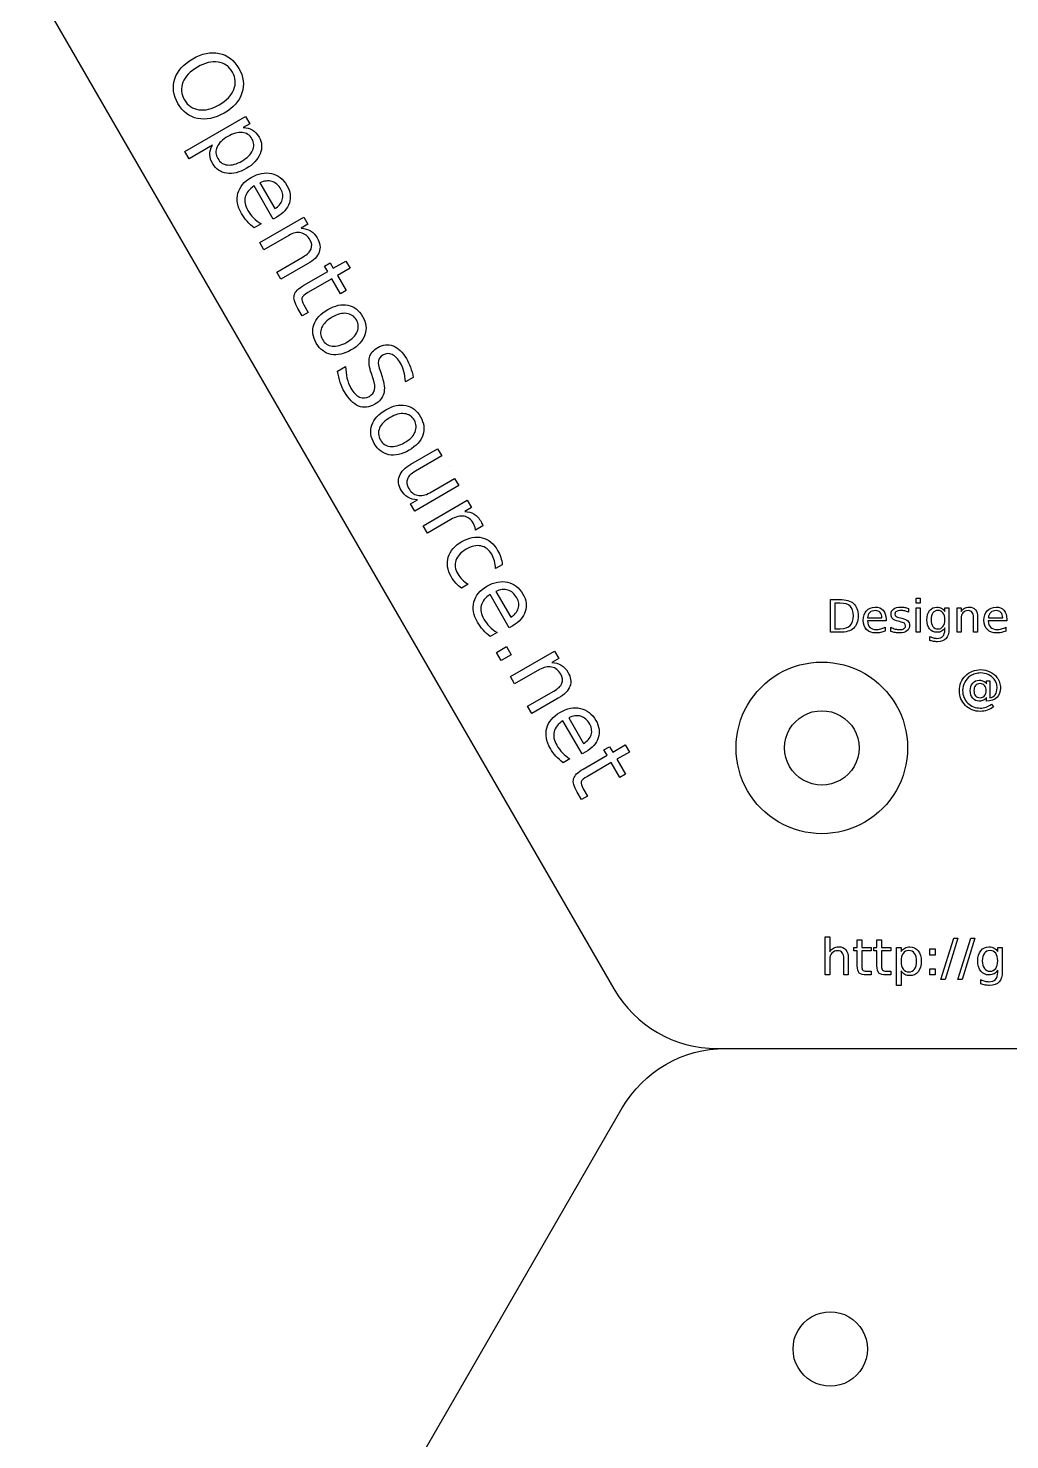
# Model space of a CAD drawing. Extents: x 5 to 967, y 5 to 440.
# Drawn here: x 756.11 to 789.11, y 247.82 to 295.29 of the extents above; entities that cross this region are included whole.
import ezdxf

# ---------------------------------------------------------------- set-up
doc = ezdxf.new("R2010")
doc.units = 0
doc.layers.get('0').update_dxf_attribs({"linetype": 'CONTINUOUS'})

msp = doc.modelspace()

# ---------------------------------------------------------------- linework, layer by layer
at = {"color": 3}
for p, q in [((762.974704, 293.812161), (762.974704, 293.812161)), ((763.191447, 293.937298), (763.191447, 293.937298)), ((761.37576, 291.142728), (763.418966, 292.322373)), ((763.560126, 292.077876), (763.335454, 291.948161)), ((763.418966, 292.322373), (763.560126, 292.077876)), ((761.516921, 290.89823), (761.37576, 291.142728)), ((762.301956, 291.351471), (761.516921, 290.89823)), ((762.301971, 291.351479), (762.301956, 291.351471)), ((763.296362, 290.822489), (763.296362, 290.822489)), ((763.897023, 290.087326), (764.398897, 289.221118)), ((764.34898, 288.868064), (763.703456, 289.986143)), ((763.939541, 288.707447), (763.709584, 288.574681)), ((763.892126, 288.084467), (765.372323, 288.939059)), ((764.467927, 288.936738), (764.34898, 288.868064)), ((764.467986, 288.936772), (764.467927, 288.936738)), ((765.513484, 288.694562), (765.283527, 288.561796)), ((765.372323, 288.939059), (765.513484, 288.694562)), ((764.869865, 288.322969), (764.033286, 287.83997)), ((764.033286, 287.83997), (763.892126, 288.084467)), ((764.46745, 287.087976), (765.352927, 287.599206)), ((765.501255, 287.360608), (764.607848, 286.8448)), ((765.501284, 287.360626), (765.501255, 287.360608)), ((766.075353, 287.285011), (766.264341, 287.394124)), ((766.178362, 287.106594), (766.075353, 287.285011)), ((766.264341, 287.394124), (766.36735, 287.215707)), ((766.36735, 287.215707), (766.787622, 287.458351)), ((766.928747, 287.213831), (766.508475, 286.971187)), ((766.787622, 287.458351), (766.928747, 287.213831)), ((764.607848, 286.8448), (764.46745, 287.087976)), ((765.374828, 286.642674), (766.178362, 287.106594)), ((766.319486, 286.862074), (765.515953, 286.398154)), ((766.608675, 286.361185), (766.319486, 286.862074)), ((766.508475, 286.971187), (766.797663, 286.470297)), ((766.797663, 286.470297), (766.608675, 286.361185)), ((765.317502, 285.615728), (765.17329, 285.865512)), ((765.521031, 285.733236), (765.317502, 285.615728)), ((765.376819, 285.983019), (765.521031, 285.733236)), ((767.143751, 285.477141), (767.143751, 285.477141)), ((767.349919, 285.596172), (767.349919, 285.596172)), ((766.505768, 283.759001), (766.780658, 283.917708)), ((767.709309, 283.493496), (767.647175, 283.674367)), ((767.94803, 283.742337), (768.008066, 283.562018)), ((769.055611, 283.548306), (768.795255, 283.397989)), ((769.055634, 283.548319), (769.055611, 283.548306)), ((769.091004, 282.1044), (769.091004, 282.1044)), ((769.297172, 282.223431), (769.297172, 282.223431)), ((768.975103, 280.629534), (769.871148, 281.146865)), ((769.871148, 281.146865), (770.011546, 280.90369)), ((768.975096, 280.629529), (768.975103, 280.629534)), ((770.011546, 280.90369), (769.12475, 280.391698)), ((770.260115, 280.555564), (770.260115, 280.555564)), ((769.607256, 279.665851), (770.446473, 280.150373)), ((770.446473, 280.150373), (770.58687, 279.907198)), ((770.58687, 279.907198), (769.106673, 279.052606)), ((768.966276, 279.295781), (769.193594, 279.427024)), ((769.106673, 279.052606), (768.966276, 279.295781)), ((769.392113, 278.558363), (770.872311, 279.412955)), ((771.013471, 279.168458), (770.783514, 279.035693)), ((770.872311, 279.412955), (771.013471, 279.168458)), ((770.313025, 278.764055), (769.533274, 278.313866)), ((769.533274, 278.313866), (769.392113, 278.558363)), ((771.394841, 278.560432), (771.14548, 278.414705)), ((772.046184, 277.248355), (771.818866, 277.117112)), ((772.046214, 277.248372), (772.046184, 277.248355)), ((770.904322, 276.589101), (770.67965, 276.459386)), ((772.281441, 275.128639), (771.635917, 276.246718)), ((771.829484, 276.347901), (772.331358, 275.481693)), ((783.081724, 276.077544), (783.388394, 276.077544)), ((783.081724, 274.974278), (783.081724, 276.077544)), ((783.230994, 275.954877), (783.230994, 275.096945)), ((783.411294, 275.954877), (783.230994, 275.954877)), ((785.699054, 275.777523), (785.699114, 275.777527)), ((785.699114, 275.777527), (785.699114, 275.648948)), ((785.960704, 276.124098), (786.096675, 276.124098)), ((785.960704, 275.951921), (785.960704, 276.124098)), ((786.096675, 275.951921), (785.960704, 275.951921)), ((785.960704, 275.801912), (786.096675, 275.801912)), ((785.960704, 274.974278), (785.960704, 275.801912)), ((786.096675, 276.124098), (786.096675, 275.951921)), ((786.096675, 275.801912), (786.096675, 274.974278)), ((786.925049, 275.676274), (786.925049, 275.801897)), ((786.925049, 275.801897), (787.061017, 275.801897)), ((787.061017, 275.801897), (787.061016, 275.076993)), ((787.335905, 274.974281), (787.335905, 275.801915)), ((787.335905, 275.801915), (787.472612, 275.801915)), ((787.472612, 275.801915), (787.472612, 275.673336)), ((784.948334, 275.355577), (784.323174, 275.355577)), ((784.327644, 275.461251), (784.812364, 275.461987)), ((784.948254, 275.422079), (784.948334, 275.422087)), ((784.948334, 275.422087), (784.948334, 275.355577)), ((785.402734, 275.33413), (785.355434, 275.34522)), ((785.430174, 275.458298), (785.476674, 275.447948)), ((786.925048, 275.397702), (786.925048, 275.397702)), ((787.472612, 275.442042), (787.472612, 274.974281)), ((787.893084, 274.974278), (787.893084, 275.469381)), ((788.029051, 275.473814), (788.029052, 275.473814)), ((788.029052, 275.473814), (788.029052, 274.974278)), ((789.009651, 275.355577), (788.384492, 275.355577)), ((788.388927, 275.461251), (788.873683, 275.461987)), ((789.009647, 275.422079), (789.009651, 275.422087)), ((789.009651, 275.422087), (789.009651, 275.355577)), ((771.872002, 274.968021), (771.642045, 274.835256)), ((772.400388, 275.197313), (772.281441, 275.128639)), ((772.400447, 275.197347), (772.400388, 275.197313)), ((783.388394, 274.974278), (783.081724, 274.974278)), ((783.230994, 275.096945), (783.411294, 275.096945)), ((784.916514, 275.144969), (784.916514, 275.01639)), ((785.110884, 275.004557), (785.110884, 275.14496)), ((786.096675, 274.974278), (785.960704, 274.974278)), ((786.421076, 274.703072), (786.421076, 274.835346)), ((786.925049, 275.0526), (786.925049, 275.11984)), ((787.472612, 274.974281), (787.335905, 274.974281)), ((788.029052, 274.974278), (787.893084, 274.974278)), ((788.977875, 275.144969), (788.977875, 275.01639)), ((771.849767, 274.301429), (772.185457, 274.495239)), ((772.185457, 274.495239), (772.346456, 274.21638)), ((772.010766, 274.022569), (771.849767, 274.301429)), ((772.346456, 274.21638), (772.010766, 274.022569)), ((772.322083, 273.483353), (773.80228, 274.337946)), ((773.94344, 274.093448), (773.713484, 273.960683)), ((773.80228, 274.337946), (773.94344, 274.093448)), ((772.463243, 273.238856), (772.322083, 273.483353)), ((773.299822, 273.721855), (772.463243, 273.238856)), ((772.897407, 272.486862), (773.782884, 272.998092)), ((787.903537, 273.012883), (787.903537, 273.012883)), ((788.328877, 273.246227), (788.328877, 273.348464)), ((788.328877, 273.348464), (788.44048, 273.348464)), ((788.44048, 273.348464), (788.44048, 272.77406)), ((773.037805, 272.243686), (772.897407, 272.486862)), ((773.931212, 272.759495), (773.037805, 272.243686)), ((773.931241, 272.759512), (773.931212, 272.759495)), ((788.328883, 272.659352), (788.328877, 272.779531)), ((788.495115, 272.558675), (788.565355, 272.472045)), ((774.732292, 270.88364), (774.086768, 272.001719)), ((774.280335, 272.102902), (774.782213, 271.236689)), ((775.466735, 271.01866), (775.655723, 271.127773)), ((775.569746, 270.840239), (775.466735, 271.01866)), ((775.655723, 271.127773), (775.758735, 270.949352)), ((775.758735, 270.949352), (776.179007, 271.191996)), ((776.179007, 271.191996), (776.320122, 270.947492)), ((774.322854, 270.723021), (774.092897, 270.590255)), ((774.851239, 270.952314), (774.732292, 270.88364)), ((774.766213, 270.376319), (775.569746, 270.840239)), ((774.851298, 270.952348), (774.851239, 270.952314)), ((775.710861, 270.595736), (774.907328, 270.131816)), ((776.000049, 270.094847), (775.710861, 270.595736)), ((776.320122, 270.947492), (775.89985, 270.704848)), ((775.89985, 270.704848), (776.189038, 270.203959)), ((776.189038, 270.203959), (776.000049, 270.094847)), ((774.708886, 269.349373), (774.564675, 269.599155)), ((774.768204, 269.716662), (774.912415, 269.466881)), ((774.912415, 269.466881), (774.708886, 269.349373)), ((782.905973, 263.453258), (782.905973, 264.736903)), ((782.905973, 264.736903), (783.058591, 264.736903)), ((783.058591, 264.736903), (783.058591, 264.233673)), ((783.870355, 264.259259), (783.870355, 264.377228)), ((783.870355, 264.377228), (783.981724, 264.377228)), ((783.981724, 264.377228), (783.981724, 264.639566)), ((783.981724, 264.639566), (784.134341, 264.639556)), ((784.134341, 264.639556), (784.134341, 264.377218)), ((784.134341, 264.377218), (784.447001, 264.377218)), ((784.447001, 264.377218), (784.447001, 264.259249)), ((784.533624, 264.259259), (784.533624, 264.377228)), ((784.533624, 264.377228), (784.644994, 264.377228)), ((784.644994, 264.377228), (784.644994, 264.639566)), ((784.644994, 264.639566), (784.797611, 264.639556)), ((784.797611, 264.639556), (784.797611, 264.377218)), ((784.797611, 264.377218), (785.110271, 264.377218)), ((785.110271, 264.377218), (785.110271, 264.259249)), ((785.304962, 263.101824), (785.304962, 264.377218)), ((785.304962, 264.377218), (785.45758, 264.377218)), ((785.45758, 264.377218), (785.45758, 264.236975)), ((786.794844, 263.296518), (787.223824, 264.684927)), ((787.364067, 264.684927), (786.935087, 263.296518)), ((787.223824, 264.684927), (787.364067, 264.684927)), ((787.365717, 263.296518), (787.794697, 264.684927)), ((787.934941, 264.684927), (787.50596, 263.296518)), ((787.794697, 264.684927), (787.934941, 264.684927)), ((788.703805, 264.236942), (788.703805, 264.377185)), ((788.703805, 264.377185), (788.855599, 264.377185)), ((788.855599, 264.377185), (788.855599, 263.56793)), ((783.058591, 263.97546), (783.058591, 263.453258)), ((783.527994, 263.453258), (783.527994, 264.005985)), ((783.679787, 264.010938), (783.679787, 264.010934)), ((783.679787, 264.010934), (783.679787, 263.453258)), ((783.981724, 264.259259), (783.870355, 264.259259)), ((783.981724, 263.757679), (783.981724, 264.259259)), ((784.447001, 264.259249), (784.134341, 264.259249)), ((784.134341, 264.259249), (784.134341, 263.75767)), ((784.644994, 264.259259), (784.533624, 264.259259)), ((784.644994, 263.757679), (784.644994, 264.259259)), ((785.110271, 264.259249), (784.797611, 264.259249)), ((784.797611, 264.259249), (784.797611, 263.75767)), ((785.974006, 263.914415), (785.974006, 263.914415)), ((786.421961, 264.326894), (786.596028, 264.326894)), ((786.421961, 264.117355), (786.421961, 264.326894)), ((786.596028, 264.117355), (786.421961, 264.117355)), ((786.596028, 264.326894), (786.596028, 264.117355)), ((788.703805, 263.925964), (788.703805, 263.925964)), ((783.058591, 263.453258), (782.905973, 263.453258)), ((783.679787, 263.453258), (783.527994, 263.453258)), ((784.291085, 263.580316), (784.447003, 263.580316)), ((784.447003, 263.453268), (784.291085, 263.453268)), ((784.447003, 263.580316), (784.447003, 263.453268)), ((784.954355, 263.580316), (785.110273, 263.580316)), ((785.110273, 263.453268), (784.954355, 263.453268)), ((785.110273, 263.580316), (785.110273, 263.453268)), ((785.45758, 263.59186), (785.45758, 263.591855)), ((785.45758, 263.591855), (785.45758, 263.101824)), ((786.421961, 263.662802), (786.596028, 263.662802)), ((786.421961, 263.453258), (786.421961, 263.662802)), ((786.596028, 263.453258), (786.421961, 263.453258)), ((786.596028, 263.662802), (786.596028, 263.453258)), ((788.703805, 263.540707), (788.703805, 263.615775)), ((785.45758, 263.101824), (785.304962, 263.101824)), ((786.935087, 263.296518), (786.794844, 263.296518)), ((787.50596, 263.296518), (787.365717, 263.296518)), ((788.141182, 263.150498), (788.141182, 263.298169))]:
    msp.add_line(p, q, dxfattribs=at)
at = {"color": 5}
msp.add_line((779.906151, 271.088051), (779.906151, 271.088051), dxfattribs=at)
at = {"color": 7}
for p, q in [((781.540766, 271.088051), (781.540766, 271.088051)), ((779.265176, 260.981532), (818.646364, 260.981532)), ((779.546646, 260.981939), (791.237245, 260.981939)), ((756.391947, 224.876819), (776.082546, 258.981939)), ((781.822256, 250.875419), (781.822256, 250.875419))]:
    msp.add_line(p, q, dxfattribs=at)
for points in [[(756.110467, 297.08665), (756.110467, 297.08665), (775.801066, 262.981532), (775.801066, 262.981532)], [(781.540766, 271.088051), (781.540766, 271.534633), (781.779014, 271.947292), (782.165766, 272.170583)], [(782.165766, 272.170583), (782.552517, 272.393874), (783.029014, 272.393874), (783.415766, 272.170583)], [(783.415766, 272.170583), (783.802517, 271.947292), (784.040766, 271.534633), (784.040766, 271.088051)], [(782.165766, 270.005519), (781.779014, 270.22881), (781.540766, 270.641469), (781.540766, 271.088051)], [(784.040766, 271.088051), (784.040766, 270.641469), (783.802517, 270.22881), (783.415766, 270.005519)], [(783.415766, 270.005519), (783.029014, 269.782228), (782.552517, 269.782228), (782.165766, 270.005519)], [(775.801066, 262.981532), (776.515599, 261.743925), (777.836111, 260.981529), (779.265176, 260.981532)], [(776.082546, 258.981939), (776.797077, 260.219542), (778.117584, 260.981938), (779.546646, 260.981939)], [(782.447256, 251.957951), (782.834007, 252.181242), (783.310504, 252.181242), (783.697256, 251.957951)], [(781.822256, 250.875419), (781.822256, 251.322001), (782.060504, 251.73466), (782.447256, 251.957951)], [(783.697256, 251.957951), (784.084007, 251.73466), (784.322256, 251.322001), (784.322256, 250.875419)], [(782.447256, 249.792887), (782.060504, 250.016178), (781.822256, 250.428837), (781.822256, 250.875419)], [(784.322256, 250.875419), (784.322256, 250.428837), (784.084007, 250.016178), (783.697256, 249.792887)], [(783.697256, 249.792887), (783.310504, 249.569596), (782.834007, 249.569596), (782.447256, 249.792887)]]:
    msp.add_open_spline(points, degree=3, dxfattribs=at)
at = {"color": 3}
for points in [[(761.639189, 294.260504), (761.951084, 294.440577), (762.247363, 294.501206), (762.528025, 294.442391)], [(762.528025, 294.442391), (762.81007, 294.3832), (763.03121, 294.214835), (763.191447, 293.937298)], [(761.037252, 293.581693), (761.126642, 293.854158), (761.327288, 294.080428), (761.639189, 294.260504)], [(761.801714, 293.979001), (761.553252, 293.835551), (761.389584, 293.665285), (761.310709, 293.468203)], [(762.4909, 294.149587), (762.280784, 294.17982), (762.051056, 294.122959), (761.801714, 293.979001)], [(762.974704, 293.812161), (762.862793, 294.005997), (762.701525, 294.118472), (762.4909, 294.149587)], [(763.023495, 293.227105), (763.102879, 293.423307), (763.086615, 293.618325), (762.974704, 293.812161)], [(763.191447, 293.937298), (763.351174, 293.660641), (763.385903, 293.385826), (763.295633, 293.112854)], [(761.144276, 292.755363), (760.98404, 293.032901), (760.948365, 293.308344), (761.037252, 293.581693)], [(761.310709, 293.468203), (761.232338, 293.270236), (761.249108, 293.074335), (761.361019, 292.8805)], [(761.361019, 292.8805), (761.47293, 292.686664), (761.633692, 292.575071), (761.843304, 292.545721)], [(762.531171, 292.715545), (762.780512, 292.859503), (762.944621, 293.030023), (763.023495, 293.227105)], [(763.295633, 293.112854), (763.206238, 292.840386), (763.005592, 292.614116), (762.693696, 292.434043)], [(761.80486, 292.252156), (761.524199, 292.310971), (761.304004, 292.478707), (761.144276, 292.755363)], [(762.693696, 292.434043), (762.382675, 292.254475), (762.086397, 292.193846), (761.80486, 292.252156)], [(761.843304, 292.545721), (762.05342, 292.515488), (762.282709, 292.572096), (762.531171, 292.715545)], [(763.335454, 291.948161), (763.453065, 291.947928), (763.555399, 291.921252), (763.642456, 291.868135)], [(762.818705, 291.649816), (762.639847, 291.546552), (762.520427, 291.428852), (762.460445, 291.296716)], [(763.302309, 291.782766), (763.158764, 291.797396), (762.997563, 291.753079), (762.818705, 291.649816)], [(763.63111, 291.567307), (763.556842, 291.695944), (763.447241, 291.767763), (763.302309, 291.782766)], [(763.65254, 291.176148), (763.712522, 291.308284), (763.705378, 291.438671), (763.63111, 291.567307)], [(763.642456, 291.868135), (763.73091, 291.814651), (763.806422, 291.733723), (763.86899, 291.625351)], [(763.86899, 291.625351), (763.972762, 291.445613), (763.985584, 291.258592), (763.907456, 291.06429)], [(762.216455, 291.044833), (762.214872, 291.147299), (762.243377, 291.249514), (762.301971, 291.351479)], [(762.314779, 290.728027), (762.252211, 290.836399), (762.219436, 290.942001), (762.216455, 291.044833)], [(762.460445, 291.296716), (762.401852, 291.164207), (762.409689, 291.033635), (762.483957, 290.904998)], [(763.296362, 290.822489), (763.47522, 290.925753), (763.593946, 291.043639), (763.65254, 291.176148)], [(763.907456, 291.06429), (763.829831, 290.869104), (763.674718, 290.704365), (763.442115, 290.570072)], [(762.781447, 290.414188), (762.574107, 290.443676), (762.418551, 290.548288), (762.314779, 290.728027)], [(762.483957, 290.904998), (762.558225, 290.776362), (762.667132, 290.704728), (762.810676, 290.690099)], [(763.442115, 290.570072), (763.209513, 290.435778), (762.98929, 290.383817), (762.781447, 290.414188)], [(762.810676, 290.690099), (762.955609, 290.675095), (763.117504, 290.719226), (763.296362, 290.822489)], [(763.161944, 289.736938), (763.220033, 289.953739), (763.366261, 290.129795), (763.600628, 290.265107)], [(763.600628, 290.265107), (763.842924, 290.404996), (764.072641, 290.450691), (764.289778, 290.402191)], [(764.3017, 290.134179), (764.178246, 290.170981), (764.043353, 290.155364), (763.897023, 290.087326)], [(764.289778, 290.402191), (764.508304, 290.353317), (764.681662, 290.217865), (764.809851, 289.995835)], [(764.60515, 289.874127), (764.526812, 290.009812), (764.425662, 290.096496), (764.3017, 290.134179)], [(763.280057, 289.05622), (763.143728, 289.292347), (763.104357, 289.519253), (763.161944, 289.736938)], [(763.407173, 289.6142), (763.372345, 289.473091), (763.401476, 289.321919), (763.494566, 289.160683)], [(763.703456, 289.986143), (763.542155, 289.878919), (763.443394, 289.754938), (763.407173, 289.6142)], [(764.652544, 289.517343), (764.690129, 289.635373), (764.674332, 289.754301), (764.60515, 289.874127)], [(764.809851, 289.995835), (764.924814, 289.796713), (764.951297, 289.602308), (764.889299, 289.41262)], [(763.470107, 288.794133), (763.397836, 288.874583), (763.334486, 288.961945), (763.280057, 289.05622)], [(763.494566, 289.160683), (763.548486, 289.067289), (763.612089, 288.983597), (763.685374, 288.909607)], [(764.398897, 289.221118), (764.530908, 289.299706), (764.615457, 289.398448), (764.652544, 289.517343)], [(764.889299, 289.41262), (764.828689, 289.222559), (764.688252, 289.063943), (764.467986, 288.936772)], [(763.709584, 288.574681), (763.622219, 288.640542), (763.542393, 288.713692), (763.470107, 288.794133)], [(763.685374, 288.909607), (763.759167, 288.834735), (763.84389, 288.767349), (763.939541, 288.707447)], [(765.277779, 288.406933), (765.150332, 288.434381), (765.014361, 288.406393), (764.869865, 288.322969)], [(765.582642, 288.168842), (765.506847, 288.300122), (765.405226, 288.379486), (765.277779, 288.406933)], [(765.283527, 288.561796), (765.406087, 288.555022), (765.512031, 288.525145), (765.601361, 288.472166)], [(765.620159, 287.862744), (765.658224, 287.957557), (765.645719, 288.05959), (765.582642, 288.168842)], [(765.601361, 288.472166), (765.691213, 288.418314), (765.765898, 288.339845), (765.825414, 288.236759)], [(765.825414, 288.236759), (765.923591, 288.066713), (765.944996, 287.907556), (765.889631, 287.759289)], [(765.352927, 287.599206), (765.493016, 287.680086), (765.582093, 287.767932), (765.620159, 287.862744)], [(765.889631, 287.759289), (765.835139, 287.611527), (765.70569, 287.478639), (765.501284, 287.360626)], [(765.17329, 285.865512), (765.064939, 286.05318), (765.024964, 286.202791), (765.053365, 286.314344)], [(765.053365, 286.314344), (765.082645, 286.426404), (765.1898, 286.535848), (765.374828, 286.642674)], [(765.311582, 286.214963), (765.296575, 286.161655), (765.318321, 286.08434), (765.376819, 285.983019)], [(765.515953, 286.398154), (765.395242, 286.328461), (765.327118, 286.267398), (765.311582, 286.214963)], [(765.713457, 285.31745), (765.782605, 285.51714), (765.938324, 285.686929), (766.180615, 285.826816)], [(766.180615, 285.826816), (766.423791, 285.967213), (766.648695, 286.017178), (766.855326, 285.976708)], [(766.855326, 285.976708), (767.062461, 285.935355), (767.227325, 285.80851), (767.349919, 285.596172)], [(765.795707, 284.698848), (765.673114, 284.911186), (765.645697, 285.117386), (765.713457, 285.31745)], [(766.328643, 285.570424), (766.151549, 285.468179), (766.03352, 285.350107), (765.974555, 285.216209)], [(766.81189, 285.697882), (766.666825, 285.715158), (766.505742, 285.672672), (766.328643, 285.570424)], [(767.143751, 285.477141), (767.068466, 285.60754), (766.957845, 285.68112), (766.81189, 285.697882)], [(767.166906, 285.07993), (767.226247, 285.21522), (767.218528, 285.347624), (767.143751, 285.477141)], [(767.349919, 285.596172), (767.472004, 285.384715), (767.499168, 285.178956), (767.431413, 284.978896)], [(765.974555, 285.216209), (765.916979, 285.081938), (765.926088, 284.949162), (766.001882, 284.817883)], [(766.001882, 284.817883), (766.076659, 284.688365), (766.187023, 284.615224), (766.332973, 284.598459)], [(766.81622, 284.725917), (766.991555, 284.827147), (767.10845, 284.945151), (767.166906, 285.07993)], [(767.431413, 284.978896), (767.363654, 284.778832), (767.208186, 284.608602), (766.96501, 284.468204)], [(766.289544, 284.319637), (766.082405, 284.360987), (765.917792, 284.487391), (765.795707, 284.698848)], [(766.96501, 284.468204), (766.722719, 284.328317), (766.497564, 284.278795), (766.289544, 284.319637)], [(766.332973, 284.598459), (766.478923, 284.581694), (766.640005, 284.62418), (766.81622, 284.725917)], [(767.584014, 284.214122), (767.617217, 284.351942), (767.709151, 284.464346), (767.859817, 284.551333)], [(767.859817, 284.551333), (768.034268, 284.652052), (768.207069, 284.670173), (768.37822, 284.605696)], [(768.344298, 284.316503), (768.242637, 284.362363), (768.139823, 284.35528), (768.035856, 284.295255)], [(768.623453, 284.028326), (768.539519, 284.173703), (768.446468, 284.269762), (768.344298, 284.316503)], [(768.37822, 284.605696), (768.549876, 284.540334), (768.698018, 284.399722), (768.822646, 284.18386)], [(766.780658, 283.917708), (766.782437, 283.774239), (766.797918, 283.641619), (766.827104, 283.519847)], [(767.647175, 283.674367), (767.571885, 283.896395), (767.550832, 284.076313), (767.584014, 284.214122)], [(767.882637, 284.102827), (767.869087, 284.024518), (767.890885, 283.904355), (767.94803, 283.742337)], [(768.035856, 284.295255), (767.948628, 284.244894), (767.897555, 284.180751), (767.882637, 284.102827)], [(768.738048, 283.747347), (768.709976, 283.850965), (768.671778, 283.944625), (768.623453, 284.028326)], [(768.822646, 284.18386), (768.876058, 284.091348), (768.922113, 283.992238), (768.960811, 283.886532)], [(768.960811, 283.886532), (768.999509, 283.780825), (769.031116, 283.668087), (769.055634, 283.548319)], [(766.600398, 283.378386), (766.561011, 283.495442), (766.529468, 283.622313), (766.505768, 283.759001)], [(766.741124, 283.06139), (766.687203, 283.154783), (766.640295, 283.260448), (766.600398, 283.378386)], [(766.827104, 283.519847), (766.856299, 283.398081), (766.899891, 283.286977), (766.957882, 283.186535)], [(767.755033, 283.130463), (767.775576, 283.221032), (767.760334, 283.342043), (767.709309, 283.493496)], [(768.008066, 283.562018), (768.085134, 283.341017), (768.102867, 283.155657), (768.061264, 283.005939)], [(768.795255, 283.397989), (768.785224, 283.527295), (768.766155, 283.643748), (768.738048, 283.747347)], [(767.214195, 282.583845), (767.041756, 282.654627), (766.884065, 282.813808), (766.741124, 283.06139)], [(766.957882, 283.186535), (767.045885, 283.034109), (767.143752, 282.933782), (767.251485, 282.885554)], [(767.251485, 282.885554), (767.359212, 282.837323), (767.468584, 282.845255), (767.579601, 282.909351)], [(767.579601, 282.909351), (767.676518, 282.965305), (767.734995, 283.03901), (767.755033, 283.130463)], [(768.061264, 283.005939), (768.02105, 282.855846), (767.920765, 282.73451), (767.76041, 282.641929)], [(767.76041, 282.641929), (767.569216, 282.531542), (767.387144, 282.512181), (767.214195, 282.583845)], [(767.66071, 281.944709), (767.729858, 282.144399), (767.885577, 282.314188), (768.127868, 282.454075)], [(768.127868, 282.454075), (768.371044, 282.594472), (768.595948, 282.644436), (768.802579, 282.603967)], [(768.802579, 282.603967), (769.009714, 282.562615), (769.174578, 282.435769), (769.297172, 282.223431)], [(767.74296, 281.326107), (767.620367, 281.538445), (767.59295, 281.744646), (767.66071, 281.944709)], [(768.275896, 282.197683), (768.098802, 282.095438), (767.980773, 281.977366), (767.921808, 281.843468)], [(768.759143, 282.325142), (768.614077, 282.342417), (768.452995, 282.299931), (768.275896, 282.197683)], [(769.091004, 282.1044), (769.015719, 282.234799), (768.905098, 282.308379), (768.759143, 282.325142)], [(769.114159, 281.70719), (769.173499, 281.842479), (769.165781, 281.974883), (769.091004, 282.1044)], [(769.297172, 282.223431), (769.419256, 282.011974), (769.446421, 281.806215), (769.378666, 281.606155)], [(767.921808, 281.843468), (767.864232, 281.709197), (767.873341, 281.576421), (767.949135, 281.445142)], [(768.763473, 281.353176), (768.938808, 281.454406), (769.055703, 281.572411), (769.114159, 281.70719)], [(769.378666, 281.606155), (769.310907, 281.406091), (769.155439, 281.23586), (768.912263, 281.095463)], [(768.236797, 280.946896), (768.029657, 280.988246), (767.865045, 281.11465), (767.74296, 281.326107)], [(767.949135, 281.445142), (768.023912, 281.315624), (768.134276, 281.242483), (768.280226, 281.225718)], [(768.912263, 281.095463), (768.669972, 280.955576), (768.444817, 280.906054), (768.236797, 280.946896)], [(768.280226, 281.225718), (768.426176, 281.208953), (768.587258, 281.251439), (768.763473, 281.353176)], [(768.587513, 280.229544), (768.642375, 280.378695), (768.771569, 280.512023), (768.975096, 280.629529)], [(768.652484, 279.750748), (768.554308, 279.920794), (768.532651, 280.080393), (768.587513, 280.229544)], [(768.856192, 280.127393), (768.818126, 280.032581), (768.830632, 279.930548), (768.893709, 279.821295)], [(769.12475, 280.391698), (768.984661, 280.310818), (768.895142, 280.222716), (768.856192, 280.127393)], [(768.873678, 279.517215), (768.785732, 279.569818), (768.712001, 279.647662), (768.652484, 279.750748)], [(768.893709, 279.821295), (768.969503, 279.690015), (769.071124, 279.610652), (769.198571, 279.583204)], [(769.198571, 279.583204), (769.326532, 279.554878), (769.46276, 279.582427), (769.607256, 279.665851)], [(769.193594, 279.427024), (769.069641, 279.434168), (768.963002, 279.464232), (768.873678, 279.517215)], [(770.760937, 278.8764), (770.629729, 278.898152), (770.480425, 278.860704), (770.313025, 278.764055)], [(771.078871, 278.637045), (770.999516, 278.774492), (770.893538, 278.854277), (770.760937, 278.8764)], [(770.783514, 279.035693), (770.902889, 279.036478), (771.007816, 279.008363), (771.098296, 278.951348)], [(771.127982, 278.524427), (771.117623, 278.560739), (771.101253, 278.598278), (771.078871, 278.637045)], [(771.098296, 278.951348), (771.189675, 278.894853), (771.269192, 278.808015), (771.336847, 278.690832)], [(771.336847, 278.690832), (771.346511, 278.674093), (771.355959, 278.654877), (771.365189, 278.633184)], [(771.365189, 278.633184), (771.374914, 278.611776), (771.384798, 278.587526), (771.394841, 278.560432)], [(770.685553, 278.024053), (770.92697, 278.163435), (771.154992, 278.206976), (771.369619, 278.154677)], [(771.14548, 278.414705), (771.145571, 278.451173), (771.139738, 278.487748), (771.127982, 278.524427)], [(771.369619, 278.154677), (771.58476, 278.101499), (771.758969, 277.95949), (771.892245, 277.72865)], [(770.232279, 277.499795), (770.296572, 277.711955), (770.447664, 277.886707), (770.685553, 278.024053)], [(770.833544, 277.767639), (770.652927, 277.66336), (770.537577, 277.538612), (770.487493, 277.393394)], [(771.329356, 277.879444), (771.179436, 277.909189), (771.014165, 277.871921), (770.833544, 277.767639)], [(771.692144, 277.599025), (771.601089, 277.756737), (771.48016, 277.85021), (771.329356, 277.879444)], [(771.892245, 277.72865), (771.935483, 277.653759), (771.969774, 277.576052), (771.995118, 277.495528)], [(770.328877, 276.847185), (770.200179, 277.070096), (770.16798, 277.287632), (770.232279, 277.499795)], [(770.487493, 277.393394), (770.438293, 277.248687), (770.45922, 277.097478), (770.550275, 276.939767)], [(771.783652, 277.373438), (771.763342, 277.453344), (771.732839, 277.528539), (771.692144, 277.599025)], [(771.818866, 277.117112), (771.817083, 277.207715), (771.805345, 277.293157), (771.783652, 277.373438)], [(771.995118, 277.495528), (772.021352, 277.415518), (772.038384, 277.333133), (772.046214, 277.248372)], [(770.486197, 276.629638), (770.428625, 276.69273), (770.376185, 276.765245), (770.328877, 276.847185)], [(770.550275, 276.939767), (770.59097, 276.869281), (770.64042, 276.805025), (770.698625, 276.746998)], [(770.698625, 276.746998), (770.758179, 276.688575), (770.826745, 276.635943), (770.904322, 276.589101)], [(770.67965, 276.459386), (770.608762, 276.508915), (770.544277, 276.565666), (770.486197, 276.629638)], [(771.094404, 275.997513), (771.152494, 276.214314), (771.298722, 276.39037), (771.533089, 276.525681)], [(771.635917, 276.246718), (771.474616, 276.139494), (771.375855, 276.015513), (771.339634, 275.874775)], [(771.533089, 276.525681), (771.775385, 276.665571), (772.005102, 276.711266), (772.222239, 276.662766)], [(772.23416, 276.394754), (772.110706, 276.431556), (771.975814, 276.415938), (771.829484, 276.347901)], [(772.222239, 276.662766), (772.440765, 276.613892), (772.614122, 276.478441), (772.742311, 276.256411)], [(772.537611, 276.134702), (772.459273, 276.270387), (772.358123, 276.357071), (772.23416, 276.394754)], [(772.742311, 276.256411), (772.857275, 276.057288), (772.883758, 275.862883), (772.82176, 275.673195)], [(771.212517, 275.316795), (771.076189, 275.552922), (771.036818, 275.779828), (771.094404, 275.997513)], [(771.339634, 275.874775), (771.304806, 275.733666), (771.333937, 275.582494), (771.427026, 275.421258)], [(772.331358, 275.481693), (772.463369, 275.560281), (772.547918, 275.659023), (772.585005, 275.777918)], [(772.585005, 275.777918), (772.62259, 275.895949), (772.606792, 276.014877), (772.537611, 276.134702)], [(783.388394, 276.077544), (783.602194, 276.077544), (783.759097, 276.03296), (783.859104, 275.943792)], [(783.745304, 275.851422), (783.674857, 275.920392), (783.563521, 275.954877), (783.411294, 275.954877)], [(783.851714, 275.527019), (783.851714, 275.674811), (783.816244, 275.782945), (783.745304, 275.851422)], [(783.859104, 275.943792), (783.959111, 275.855117), (784.009114, 275.716193), (784.009114, 275.527019)], [(784.290614, 275.702145), (784.364021, 275.781952), (784.462797, 275.821856), (784.586944, 275.821856)], [(784.586944, 275.821856), (784.698277, 275.821856), (784.786214, 275.785893), (784.850754, 275.713968)], [(785.199514, 275.758303), (785.254714, 275.80067), (785.333044, 275.821853), (785.434504, 275.821853)], [(785.434504, 275.821853), (785.484771, 275.821853), (785.532064, 275.81816), (785.576384, 275.810773)], [(785.576384, 275.810773), (785.620717, 275.803386), (785.661607, 275.792303), (785.699054, 275.777523)], [(786.414428, 275.705834), (786.476501, 275.783178), (786.558279, 275.82185), (786.659762, 275.82185)], [(786.659762, 275.82185), (786.720849, 275.82185), (786.773315, 275.80978), (786.817161, 275.78564)], [(786.817161, 275.78564), (786.861008, 275.7615), (786.89697, 275.725045), (786.925049, 275.676274)], [(787.472612, 275.673336), (787.505125, 275.723096), (787.543305, 275.76029), (787.587151, 275.784919)], [(787.587151, 275.784919), (787.631491, 275.809552), (787.682479, 275.821869), (787.740115, 275.821869)], [(787.740115, 275.821869), (787.835194, 275.821869), (787.90712, 275.792309), (787.955891, 275.733189)], [(788.351977, 275.702145), (788.42538, 275.781952), (788.524154, 275.821856), (788.648299, 275.821856)], [(788.648299, 275.821856), (788.759636, 275.821856), (788.847572, 275.785893), (788.912107, 275.713968)], [(771.402568, 275.054708), (771.330297, 275.135158), (771.266947, 275.22252), (771.212517, 275.316795)], [(771.427026, 275.421258), (771.480947, 275.327864), (771.54455, 275.244172), (771.617834, 275.170182)], [(772.82176, 275.673195), (772.76115, 275.483133), (772.620713, 275.324517), (772.400447, 275.197347)], [(783.745304, 275.2004), (783.816244, 275.269369), (783.851714, 275.378242), (783.851714, 275.527019)], [(784.009114, 275.527019), (784.009114, 275.33686), (783.958864, 275.197197), (783.858364, 275.10803)], [(784.181254, 275.379959), (784.181254, 275.515434), (784.217707, 275.62283), (784.290614, 275.702145)], [(784.296534, 275.068118), (784.219681, 275.14497), (784.181254, 275.248917), (784.181254, 275.379959)], [(784.323174, 275.355577), (784.329174, 275.261976), (784.357241, 275.190543), (784.407374, 275.141279)], [(784.405944, 275.642296), (784.360611, 275.599436), (784.334511, 275.539088), (784.327644, 275.461251)], [(784.588474, 275.706586), (784.512607, 275.706586), (784.451764, 275.685156), (784.405944, 275.642296)], [(784.749564, 275.640076), (784.709164, 275.684416), (784.655467, 275.706586), (784.588474, 275.706586)], [(784.812364, 275.461987), (784.811697, 275.536376), (784.790764, 275.595739), (784.749564, 275.640076)], [(784.850754, 275.713968), (784.915754, 275.642535), (784.948254, 275.545239), (784.948254, 275.422079)], [(785.116714, 275.577997), (785.116714, 275.655834), (785.144314, 275.715936), (785.199514, 275.758303)], [(785.172914, 275.42651), (785.135447, 275.463457), (785.116714, 275.513952), (785.116714, 275.577997)], [(785.355434, 275.34522), (785.271194, 275.362953), (785.210354, 275.39005), (785.172914, 275.42651)], [(785.298594, 275.677028), (785.265127, 275.656335), (785.248394, 275.625298), (785.248394, 275.583918)], [(785.248394, 275.583918), (785.248394, 275.552391), (785.260461, 275.527515), (785.284594, 275.509288)], [(785.284594, 275.509288), (785.308727, 275.491555), (785.357254, 275.474558), (785.430174, 275.458298)], [(785.450824, 275.708068), (785.383331, 275.708068), (785.332587, 275.697721), (785.298594, 275.677028)], [(785.566044, 275.27723), (785.541377, 275.296937), (785.486941, 275.315903), (785.402734, 275.33413)], [(785.579404, 275.693288), (785.538004, 275.703141), (785.495144, 275.708068), (785.450824, 275.708068)], [(785.476674, 275.447948), (785.573234, 275.427255), (785.641711, 275.397941), (785.682104, 275.360008)], [(785.699114, 275.648948), (785.660714, 275.668655), (785.620811, 275.683435), (785.579404, 275.693288)], [(785.682104, 275.360008), (785.722971, 275.322568), (785.743404, 275.270102), (785.743404, 275.202609)], [(786.321318, 275.397688), (786.321318, 275.525774), (786.352355, 275.628489), (786.414428, 275.705834)], [(786.414428, 275.090281), (786.352355, 275.167625), (786.321318, 275.270094), (786.321318, 275.397688)], [(786.522319, 275.626779), (786.481926, 275.572586), (786.461729, 275.496227), (786.461729, 275.397702)], [(786.461729, 275.397702), (786.461729, 275.299667), (786.481926, 275.223554), (786.522319, 275.169363)], [(786.693019, 275.708069), (786.620108, 275.708069), (786.563208, 275.680972), (786.522319, 275.626779)], [(786.863718, 275.626779), (786.823325, 275.680972), (786.766425, 275.708069), (786.693019, 275.708069)], [(786.925048, 275.397702), (786.925048, 275.496229), (786.904605, 275.572588), (786.863718, 275.626779)], [(786.863718, 275.169363), (786.904605, 275.223556), (786.925048, 275.299669), (786.925048, 275.397702)], [(787.536162, 275.633433), (787.493795, 275.586633), (787.472612, 275.522836), (787.472612, 275.442042)], [(787.709818, 275.703633), (787.636415, 275.703633), (787.578529, 275.680233), (787.536162, 275.633433)], [(787.847264, 275.645253), (787.816717, 275.684173), (787.770902, 275.703633), (787.709818, 275.703633)], [(787.893084, 275.469381), (787.893084, 275.54771), (787.877811, 275.606334), (787.847264, 275.645253)], [(787.955891, 275.733189), (788.004664, 275.674562), (788.029051, 275.588104), (788.029051, 275.473814)], [(788.242611, 275.379959), (788.242611, 275.515434), (788.279066, 275.62283), (788.351977, 275.702145)], [(788.357888, 275.068118), (788.281037, 275.14497), (788.242611, 275.248917), (788.242611, 275.379959)], [(788.384492, 275.355577), (788.390425, 275.261976), (788.418505, 275.190543), (788.468732, 275.141279)], [(788.467257, 275.642296), (788.421937, 275.599436), (788.395827, 275.539088), (788.388927, 275.461251)], [(788.64978, 275.706586), (788.573913, 275.706586), (788.513072, 275.685156), (788.467257, 275.642296)], [(788.810873, 275.640076), (788.77048, 275.684416), (788.716782, 275.706586), (788.64978, 275.706586)], [(788.873683, 275.461987), (788.872683, 275.536376), (788.851746, 275.595739), (788.810873, 275.640076)], [(788.912107, 275.713968), (788.977134, 275.642535), (789.009647, 275.545239), (789.009647, 275.422079)], [(771.642045, 274.835256), (771.554679, 274.901116), (771.474854, 274.974267), (771.402568, 275.054708)], [(771.617834, 275.170182), (771.691628, 275.09531), (771.77635, 275.027924), (771.872002, 274.968021)], [(783.858364, 275.10803), (783.757871, 275.018862), (783.601214, 274.974278), (783.388394, 274.974278)], [(783.411294, 275.096945), (783.563521, 275.096945), (783.674857, 275.13143), (783.745304, 275.2004)], [(784.610584, 274.95284), (784.478557, 274.95284), (784.373874, 274.991266), (784.296534, 275.068118)], [(784.407374, 275.141279), (784.458107, 275.092506), (784.528554, 275.068119), (784.618714, 275.068119)], [(784.766504, 274.9691), (784.715237, 274.95826), (784.663264, 274.95284), (784.610584, 274.95284)], [(784.618714, 275.068119), (784.670914, 275.068119), (784.721411, 275.074522), (784.770204, 275.087329)], [(784.916514, 275.01639), (784.867781, 274.995697), (784.817777, 274.979933), (784.766504, 274.9691)], [(784.770204, 275.087329), (784.819471, 275.100136), (784.868241, 275.119349), (784.916514, 275.144969)], [(785.110884, 275.14496), (785.161151, 275.118853), (785.210661, 275.099147), (785.259414, 275.08584)], [(785.262374, 274.966137), (785.214574, 274.97451), (785.164077, 274.987317), (785.110884, 275.004557)], [(785.259414, 275.08584), (785.308214, 275.073033), (785.356494, 275.06663), (785.404254, 275.06663)], [(785.401294, 274.952837), (785.356961, 274.952837), (785.310654, 274.95727), (785.262374, 274.966137)], [(785.651804, 275.020087), (785.591204, 274.975254), (785.507701, 274.952837), (785.401294, 274.952837)], [(785.404254, 275.06663), (785.468321, 275.06663), (785.517584, 275.077467), (785.552044, 275.09914)], [(785.552044, 275.09914), (785.586511, 275.121307), (785.603744, 275.152343), (785.603744, 275.19225)], [(785.603744, 275.19225), (785.603744, 275.229197), (785.591177, 275.257523), (785.566044, 275.27723)], [(785.743404, 275.202609), (785.743404, 275.125758), (785.712871, 275.064917), (785.651804, 275.020087)], [(786.659762, 274.974264), (786.558279, 274.974264), (786.476501, 275.012936), (786.414428, 275.090281)], [(786.421076, 274.835346), (786.460976, 274.813673), (786.500387, 274.797663), (786.539309, 274.787316)], [(786.522319, 275.169363), (786.563206, 275.11517), (786.620106, 275.088073), (786.693019, 275.088073)], [(786.658281, 274.771796), (786.747449, 274.771796), (786.814202, 274.795196), (786.858539, 274.841996)], [(786.817161, 275.010474), (786.773314, 274.986334), (786.720848, 274.974264), (786.659762, 274.974264)], [(786.693019, 275.088073), (786.766422, 275.088073), (786.823321, 275.11517), (786.863718, 275.169363)], [(786.925049, 275.11984), (786.896969, 275.071067), (786.861006, 275.034611), (786.817161, 275.010474)], [(786.858539, 274.841996), (786.902879, 274.888303), (786.925049, 274.958504), (786.925049, 275.0526)], [(787.061016, 275.076993), (787.061016, 274.936098), (787.029733, 274.831413), (786.967166, 274.762936)], [(788.671946, 274.95284), (788.539919, 274.95284), (788.435233, 274.991266), (788.357888, 275.068118)], [(788.468732, 275.141279), (788.519472, 275.092506), (788.589919, 275.068119), (788.680074, 275.068119)], [(788.827866, 274.9691), (788.776633, 274.95826), (788.724659, 274.95284), (788.671946, 274.95284)], [(788.680074, 275.068119), (788.732294, 275.068119), (788.78279, 275.074522), (788.831561, 275.087329)], [(788.977875, 275.01639), (788.929102, 274.995697), (788.879099, 274.979933), (788.827866, 274.9691)], [(788.831561, 275.087329), (788.880828, 275.100136), (788.929599, 275.119349), (788.977875, 275.144969)], [(786.544482, 274.670562), (786.502115, 274.677455), (786.46098, 274.688292), (786.421076, 274.703072)], [(786.539309, 274.787316), (786.578229, 274.776969), (786.617886, 274.771796), (786.658281, 274.771796)], [(786.679711, 274.659482), (786.631924, 274.659482), (786.586848, 274.663175), (786.544482, 274.670562)], [(786.967166, 274.762936), (786.904599, 274.693967), (786.808781, 274.659482), (786.679711, 274.659482)], [(773.713484, 273.960683), (773.836043, 273.953909), (773.941988, 273.924032), (774.031317, 273.871052)], [(774.031317, 273.871052), (774.12117, 273.8172), (774.195855, 273.738731), (774.255371, 273.635646)], [(773.707736, 273.805821), (773.580289, 273.833268), (773.444318, 273.80528), (773.299822, 273.721855)], [(774.012598, 273.567729), (773.936804, 273.699009), (773.835183, 273.778372), (773.707736, 273.805821)], [(774.050115, 273.261631), (774.088181, 273.356444), (774.075675, 273.458476), (774.012598, 273.567729)], [(774.255371, 273.635646), (774.353548, 273.465599), (774.374953, 273.306443), (774.319587, 273.158176)], [(787.467275, 273.288389), (787.502655, 273.374238), (787.553123, 273.44968), (787.618681, 273.514717)], [(787.78492, 273.506119), (787.703234, 273.453046), (787.639238, 273.383326), (787.592932, 273.296961)], [(787.618681, 273.514717), (787.685798, 273.580797), (787.763322, 273.631265), (787.851252, 273.666122)], [(787.948032, 273.581039), (787.889238, 273.564392), (787.834868, 273.539419), (787.78492, 273.506119)], [(787.851252, 273.666122), (787.939181, 273.701502), (788.032313, 273.719192), (788.130649, 273.719192)], [(788.132216, 273.606789), (788.068222, 273.606789), (788.006828, 273.598206), (787.948032, 273.581039)], [(788.130649, 273.719192), (788.240951, 273.719192), (788.343189, 273.696559), (788.437362, 273.651292)], [(788.385859, 273.552159), (788.308335, 273.588579), (788.223788, 273.606789), (788.132216, 273.606789)], [(788.584091, 273.396071), (788.529977, 273.46423), (788.4639, 273.516259), (788.385859, 273.552159)], [(788.437362, 273.651292), (788.532056, 273.606025), (788.611401, 273.541769), (788.675397, 273.458523)], [(788.658231, 273.260274), (788.642104, 273.309181), (788.617391, 273.354446), (788.584091, 273.396071)], [(788.675397, 273.458523), (788.714417, 273.407536), (788.744073, 273.352125), (788.764367, 273.29229)], [(773.782884, 272.998092), (773.922972, 273.078972), (774.012049, 273.166818), (774.050115, 273.261631)], [(774.319587, 273.158176), (774.265096, 273.010414), (774.135647, 272.877526), (773.931241, 272.759512)], [(787.414205, 273.017577), (787.414205, 273.11227), (787.431895, 273.202541), (787.467275, 273.288389)], [(787.466495, 272.741301), (787.431635, 272.827149), (787.414205, 272.919241), (787.414205, 273.017577)], [(787.592932, 273.296961), (787.547145, 273.211113), (787.524252, 273.117981), (787.524252, 273.017564)], [(787.524252, 273.017564), (787.524252, 272.934837), (787.539078, 272.857313), (787.568732, 272.784992)], [(787.778664, 273.012884), (787.778664, 273.116943), (787.80676, 273.20149), (787.862954, 273.266527)], [(787.862174, 272.759241), (787.8065, 272.824274), (787.778664, 272.908822), (787.778664, 273.012884)], [(787.862954, 273.266527), (787.919147, 273.33156), (787.991728, 273.364077), (788.080697, 273.364077)], [(787.958947, 273.186921), (787.922007, 273.144254), (787.903537, 273.086242), (787.903537, 273.012883)], [(787.903537, 273.012883), (787.903537, 272.938481), (787.922007, 272.879948), (787.958947, 272.837284)], [(788.109572, 273.250921), (788.046618, 273.250921), (787.99641, 273.229588), (787.958947, 273.186921)], [(788.080697, 273.364077), (788.13429, 273.364077), (788.181377, 273.35419), (788.221957, 273.334417)], [(788.260977, 273.186141), (788.223517, 273.229328), (788.173048, 273.250921), (788.109572, 273.250921)], [(788.221957, 273.334417), (788.262537, 273.315164), (788.298177, 273.285767), (788.328877, 273.246227)], [(788.317167, 273.012883), (788.317167, 273.085724), (788.298437, 273.143477), (788.260977, 273.186141)], [(788.261757, 272.838064), (788.298697, 272.880731), (788.317167, 272.939004), (788.317167, 273.012883)], [(788.618421, 272.877859), (788.661607, 272.936132), (788.683201, 273.011315), (788.683201, 273.103406)], [(788.683201, 273.103406), (788.683201, 273.159079), (788.674877, 273.211369), (788.658231, 273.260274)], [(788.795587, 273.106545), (788.795587, 272.969708), (788.754223, 272.861747), (788.671497, 272.782662)], [(788.764367, 273.29229), (788.78518, 273.232457), (788.795587, 273.170542), (788.795587, 273.106545)], [(773.983942, 272.280679), (774.226238, 272.420569), (774.455955, 272.466264), (774.673093, 272.417763)], [(787.618681, 272.515753), (787.552081, 272.580786), (787.501352, 272.655969), (787.466495, 272.741301)], [(787.568732, 272.784992), (787.598912, 272.712671), (787.642356, 272.648935), (787.699066, 272.593784)], [(787.846569, 272.36747), (787.761241, 272.40129), (787.685278, 272.450718), (787.618681, 272.515753)], [(787.699066, 272.593784), (787.753699, 272.539671), (787.816915, 272.498568), (787.888713, 272.470475)], [(788.080697, 272.662461), (787.991207, 272.662461), (787.918366, 272.694721), (787.862174, 272.759241)], [(787.888713, 272.470475), (787.960513, 272.441862), (788.037257, 272.427555), (788.118943, 272.427555)], [(787.958947, 272.837284), (787.995887, 272.795137), (788.046615, 272.774064), (788.111132, 272.774064)], [(788.221177, 272.690561), (788.181117, 272.671828), (788.13429, 272.662461), (788.080697, 272.662461)], [(788.111132, 272.774064), (788.175125, 272.774064), (788.225333, 272.795397), (788.261757, 272.838064)], [(788.118943, 272.427555), (788.186061, 272.427555), (788.251878, 272.439002), (788.316394, 272.461895)], [(788.328877, 272.779531), (788.297657, 272.739471), (788.261757, 272.709814), (788.221177, 272.690561)], [(788.316394, 272.461895), (788.381427, 272.484268), (788.441001, 272.516528), (788.495115, 272.558675)], [(788.671497, 272.782662), (788.58877, 272.703577), (788.474565, 272.662474), (788.328883, 272.659352)], [(788.565355, 272.472045), (788.500321, 272.421578), (788.429301, 272.383077), (788.352294, 272.35654)], [(788.44048, 272.77406), (788.516443, 272.785507), (788.575757, 272.820106), (788.618421, 272.877859)], [(773.545259, 271.752507), (773.603348, 271.969311), (773.749575, 272.145368), (773.983942, 272.280679)], [(774.086768, 272.001719), (773.925468, 271.894495), (773.826707, 271.770512), (773.790487, 271.629773)], [(774.685012, 272.149755), (774.561559, 272.186555), (774.426667, 272.170937), (774.280335, 272.102902)], [(774.673093, 272.417763), (774.891618, 272.36889), (775.064975, 272.233439), (775.193164, 272.011409)], [(774.988465, 271.889699), (774.910127, 272.025385), (774.808976, 272.11207), (774.685012, 272.149755)], [(775.193164, 272.011409), (775.308129, 271.812285), (775.334612, 271.617879), (775.272613, 271.428192)], [(788.118943, 272.31596), (788.022688, 272.31596), (787.931897, 272.33313), (787.846569, 272.36747)], [(788.352294, 272.35654), (788.275811, 272.329487), (788.198027, 272.31596), (788.118943, 272.31596)], [(773.663372, 271.07179), (773.527042, 271.307921), (773.487671, 271.534826), (773.545259, 271.752507)], [(773.790487, 271.629773), (773.755659, 271.488664), (773.784789, 271.337493), (773.877878, 271.176258)], [(774.782213, 271.236689), (774.914109, 271.315474), (774.998658, 271.414216), (775.035859, 271.532913)], [(775.035859, 271.532913), (775.073445, 271.650944), (775.057647, 271.769872), (774.988465, 271.889699)], [(773.85342, 270.809708), (773.78115, 270.890156), (773.7178, 270.977517), (773.663372, 271.07179)], [(773.877878, 271.176258), (773.931799, 271.082864), (773.995402, 270.999171), (774.068688, 270.925179)], [(775.272613, 271.428192), (775.212002, 271.238133), (775.071564, 271.079518), (774.851298, 270.952348)], [(774.092897, 270.590255), (774.005533, 270.656113), (773.925708, 270.729264), (773.85342, 270.809708)], [(774.068688, 270.925179), (774.142481, 270.850308), (774.227204, 270.782921), (774.322854, 270.723021)], [(774.444751, 270.047987), (774.47403, 270.160049), (774.581184, 270.269493), (774.766213, 270.376319)], [(774.907328, 270.131816), (774.786617, 270.062123), (774.718496, 270.001054), (774.702965, 269.94861)], [(774.564675, 269.599155), (774.456323, 269.786827), (774.416348, 269.936437), (774.444751, 270.047987)], [(774.702965, 269.94861), (774.687967, 269.895287), (774.709714, 269.817971), (774.768204, 269.716662)], [(783.18646, 264.358242), (783.235957, 264.385745), (783.29288, 264.399497), (783.357227, 264.399497)], [(783.357227, 264.399497), (783.463372, 264.399497), (783.543668, 264.366498), (783.598116, 264.300499)], [(785.578025, 264.35907), (785.626972, 264.386031), (785.68527, 264.399511), (785.752916, 264.399511)], [(785.752916, 264.399511), (785.865111, 264.399511), (785.956132, 264.354964), (786.025979, 264.265868)], [(788.133757, 264.26996), (788.203054, 264.356305), (788.29435, 264.399478), (788.407644, 264.399478)], [(788.407644, 264.399478), (788.475841, 264.399478), (788.534413, 264.385997), (788.583361, 264.359036)], [(783.058591, 264.233673), (783.094889, 264.289222), (783.137512, 264.330745), (783.18646, 264.358242)], [(783.129537, 264.189125), (783.082239, 264.136878), (783.058591, 264.065656), (783.058591, 263.97546)], [(783.323404, 264.267495), (783.241457, 264.267495), (783.176835, 264.241372), (783.129537, 264.189125)], [(783.476847, 264.202325), (783.442748, 264.245772), (783.3916, 264.267495), (783.323404, 264.267495)], [(783.527994, 264.005985), (783.527994, 264.093431), (783.510945, 264.158878), (783.476847, 264.202325)], [(783.598116, 264.300499), (783.652563, 264.235053), (783.679787, 264.138532), (783.679787, 264.010938)], [(785.45758, 264.236975), (785.48948, 264.291972), (785.529628, 264.332671), (785.578025, 264.35907)], [(785.526052, 264.176753), (785.480404, 264.113505), (785.45758, 264.026059), (785.45758, 263.914415)], [(785.45758, 263.914415), (785.45758, 263.802768), (785.480404, 263.715046), (785.526052, 263.651249)], [(785.715793, 264.272449), (785.635497, 264.272449), (785.57225, 264.24055), (785.526052, 264.176753)], [(785.904709, 264.176753), (785.859062, 264.24055), (785.79609, 264.272449), (785.715793, 264.272449)], [(785.974006, 263.914415), (785.974006, 264.026059), (785.950907, 264.113505), (785.904709, 264.176753)], [(785.904709, 263.651249), (785.950907, 263.715046), (785.974006, 263.802768), (785.974006, 263.914415)], [(786.025979, 264.265868), (786.096376, 264.176772), (786.131574, 264.059628), (786.131574, 263.914434)], [(786.131574, 263.914434), (786.131574, 263.769241), (786.096376, 263.652096), (786.025979, 263.563)], [(788.029812, 263.925949), (788.029812, 264.068941), (788.06446, 264.183611), (788.133757, 264.26996)], [(788.133757, 263.582766), (788.06446, 263.669112), (788.029812, 263.783506), (788.029812, 263.925949)], [(788.254201, 264.181702), (788.209103, 264.121204), (788.186554, 264.035958), (788.186554, 263.925964)], [(788.186554, 263.925964), (788.186554, 263.816518), (788.209103, 263.731546), (788.254201, 263.671048)], [(788.444768, 264.272449), (788.363371, 264.272449), (788.299849, 264.2422), (788.254201, 264.181702)], [(788.635334, 264.181702), (788.590236, 264.2422), (788.526714, 264.272449), (788.444768, 264.272449)], [(788.583361, 264.359036), (788.632309, 264.332075), (788.672457, 264.291377), (788.703805, 264.236942)], [(788.703805, 263.925964), (788.703805, 264.035958), (788.680982, 264.121204), (788.635334, 264.181702)], [(788.635334, 263.671048), (788.680982, 263.731546), (788.703805, 263.816518), (788.703805, 263.925964)], [(784.048546, 263.518443), (784.003998, 263.562439), (783.981724, 263.642184), (783.981724, 263.757679)], [(784.291085, 263.453268), (784.17394, 263.453268), (784.093094, 263.474993), (784.048546, 263.518443)], [(784.134341, 263.75767), (784.134341, 263.682323), (784.144516, 263.633925), (784.164866, 263.612478)], [(784.164866, 263.612478), (784.185765, 263.591037), (784.227838, 263.580316), (784.291085, 263.580316)], [(784.711816, 263.518443), (784.667268, 263.562439), (784.644994, 263.642184), (784.644994, 263.757679)], [(784.954355, 263.453268), (784.83721, 263.453268), (784.756364, 263.474993), (784.711816, 263.518443)], [(784.797611, 263.75767), (784.797611, 263.682323), (784.807786, 263.633925), (784.828135, 263.612478)], [(784.828135, 263.612478), (784.849034, 263.591037), (784.891107, 263.580316), (784.954355, 263.580316)], [(785.578025, 263.468937), (785.529627, 263.495898), (785.489479, 263.536872), (785.45758, 263.59186)], [(785.526052, 263.651249), (785.57225, 263.588004), (785.635497, 263.556381), (785.715793, 263.556381)], [(785.752916, 263.429357), (785.68527, 263.429357), (785.626972, 263.44255), (785.578025, 263.468937)], [(785.715793, 263.556381), (785.79609, 263.556381), (785.859062, 263.588004), (785.904709, 263.651249)], [(786.025979, 263.563), (785.956132, 263.473905), (785.865111, 263.429357), (785.752916, 263.429357)], [(788.407644, 263.453244), (788.29435, 263.453244), (788.203054, 263.496418), (788.133757, 263.582766)], [(788.254201, 263.671048), (788.299849, 263.610554), (788.363371, 263.580306), (788.444768, 263.580306)], [(788.583361, 263.493685), (788.534413, 263.466724), (788.475841, 263.453244), (788.407644, 263.453244)], [(788.444768, 263.580306), (788.526714, 263.580306), (788.590236, 263.610554), (788.635334, 263.671048)], [(788.703805, 263.615775), (788.672457, 263.56133), (788.632309, 263.520633), (788.583361, 263.493685)], [(788.629559, 263.305592), (788.679057, 263.35729), (788.703805, 263.435662), (788.703805, 263.540707)], [(788.855599, 263.56793), (788.855599, 263.410637), (788.820675, 263.293767), (788.750828, 263.217319)], [(788.141182, 263.298169), (788.185729, 263.273952), (788.229727, 263.256078), (788.273175, 263.244547)], [(788.27895, 263.11422), (788.231652, 263.121909), (788.185729, 263.134002), (788.141182, 263.150498)], [(788.273175, 263.244547), (788.316623, 263.232997), (788.360896, 263.227222), (788.405994, 263.227222)], [(788.429918, 263.101824), (788.376571, 263.101824), (788.326248, 263.105956), (788.27895, 263.11422)], [(788.405994, 263.227222), (788.50554, 263.227222), (788.580061, 263.253345), (788.629559, 263.305592)], [(788.750828, 263.217319), (788.680982, 263.140323), (788.574012, 263.101824), (788.429918, 263.101824)]]:
    msp.add_open_spline(points, degree=3, dxfattribs=at)
at = {"color": 5}
for points in [[(781.348458, 273.586201), (782.240961, 274.101488), (783.34057, 274.101488), (784.233073, 273.586201)], [(779.906151, 271.088051), (779.906151, 272.118625), (780.455955, 273.070914), (781.348458, 273.586201)], [(784.233073, 273.586201), (785.125577, 273.070914), (785.675381, 272.118625), (785.675381, 271.088051)], [(781.348458, 268.589901), (780.455955, 269.105188), (779.906151, 270.057477), (779.906151, 271.088051)], [(785.675381, 271.088051), (785.675381, 270.057477), (785.125577, 269.105188), (784.233073, 268.589901)], [(784.233073, 268.589901), (783.34057, 268.074614), (782.240961, 268.074614), (781.348458, 268.589901)]]:
    msp.add_open_spline(points, degree=3, dxfattribs=at)

doc.saveas('drawing.dxf')
